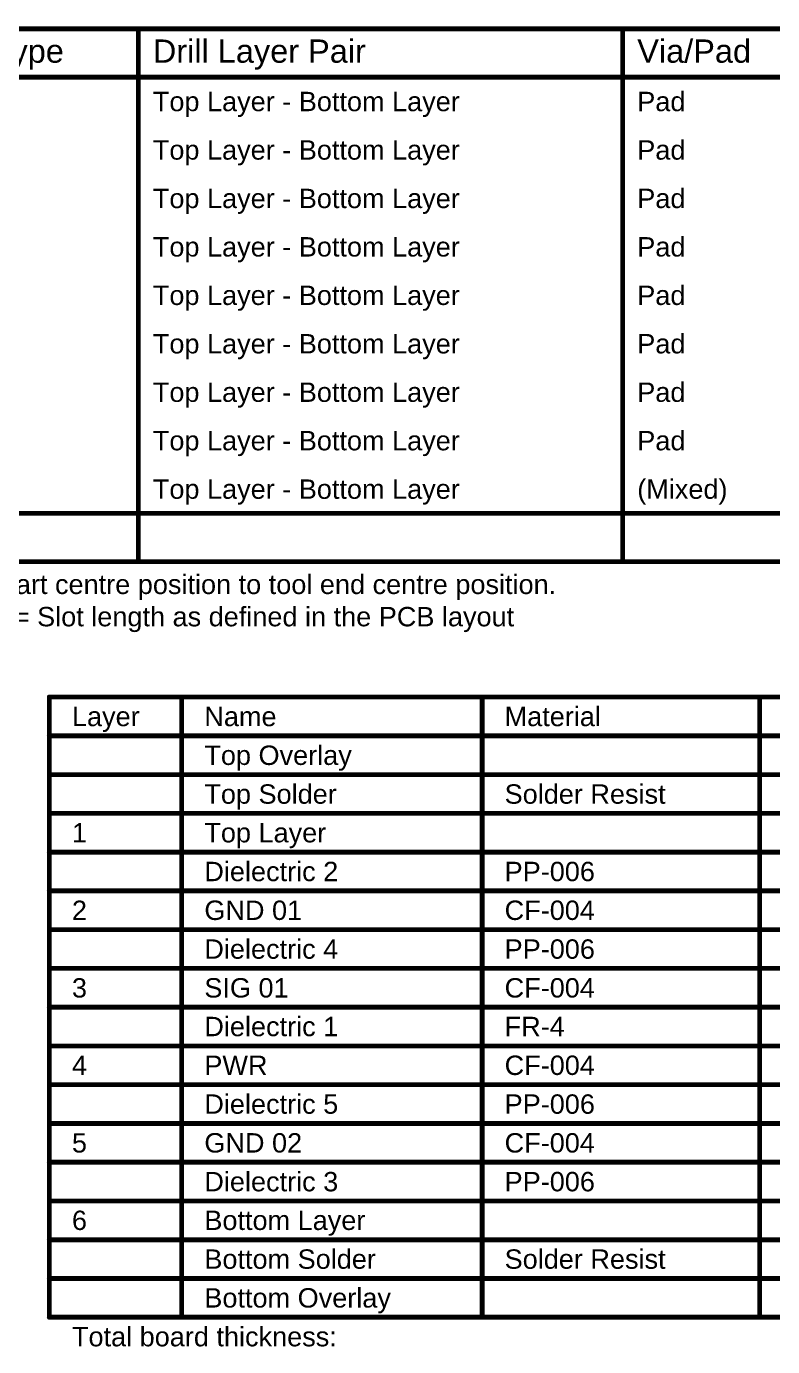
# Model space of a CAD drawing. Header units: inches. Extents: x -30 to 282, y -86 to 78.
# Drawn here: x 52 to 110.7, y -25.7 to 78.1 of the extents above; entities that cross this region are included whole.
import ezdxf

# ---------------------------------------------------------------- set-up
doc = ezdxf.new("R2010")
doc.units = ezdxf.units.IN
doc.layers.add('Drill Drawing', color=1, linetype='Continuous')
doc.layers.add('Fabrication', color=76, linetype='Continuous')
doc.styles.add('Arial', font='', dxfattribs={"height": 0.2})
doc.styles.get('Arial').set_extended_font_data('Arial')

msp = doc.modelspace()

# ---------------------------------------------------------------- linework, layer by layer
at = {"layer": 'Drill Drawing', "const_width": 0.381}
for points in [[(-28.38, 77.92), (282.02, 77.92)], [(60.78, 36.01), (60.78, 77.92)], [(98.86, 36.01), (98.86, 77.92)], [(-28.38, 74.11), (282.02, 74.11)], [(-28.38, 39.82), (282.02, 39.82)], [(-28.38, 36.01), (282.02, 36.01)]]:
    msp.add_lwpolyline(points, dxfattribs=at)
at = {"layer": 'Drill Drawing', "const_width": 0.191}
for points in [[(60.68, 77.92, 1), (60.87, 77.92, 1)], [(98.77, 77.92, 1), (98.96, 77.92, 1)], [(60.68, 36.01, 1), (60.87, 36.01, 1)], [(98.77, 36.01, 1), (98.96, 36.01, 1)]]:
    msp.add_lwpolyline(points, format="xyb", close=True, dxfattribs=at)
at = {"layer": 'Fabrication', "const_width": 0.381}
for points in [[(53.78, 25.37), (169.06, 25.37)], [(53.78, -23.4), (53.78, 25.37)], [(64.19, -23.4), (64.19, 25.37)], [(87.81, -23.4), (87.81, 25.37)], [(109.64, -23.4), (109.64, 25.37)], [(53.78, 22.32), (169.06, 22.32)], [(53.78, 19.27), (64.19, 19.27)], [(64.19, 19.27), (87.81, 19.27)], [(87.81, 19.27), (109.64, 19.27)], [(109.64, 19.27), (126.15, 19.27)], [(53.78, 16.22), (64.19, 16.22)], [(64.19, 16.22), (87.81, 16.22)], [(87.81, 16.22), (109.64, 16.22)], [(109.64, 16.22), (126.15, 16.22)], [(53.78, 13.17), (64.19, 13.17)], [(64.19, 13.17), (87.81, 13.17)], [(87.81, 13.17), (109.64, 13.17)], [(109.64, 13.17), (126.15, 13.17)], [(53.78, 10.13), (64.19, 10.13)], [(64.19, 10.13), (87.81, 10.13)], [(87.81, 10.13), (109.64, 10.13)], [(109.64, 10.13), (126.15, 10.13)], [(53.78, 7.08), (64.19, 7.08)], [(64.19, 7.08), (87.81, 7.08)], [(87.81, 7.08), (109.64, 7.08)], [(109.64, 7.08), (126.15, 7.08)], [(53.78, 4.03), (64.19, 4.03)], [(64.19, 4.03), (87.81, 4.03)], [(87.81, 4.03), (109.64, 4.03)], [(109.64, 4.03), (126.15, 4.03)], [(53.78, 0.98), (64.19, 0.98)], [(64.19, 0.98), (87.81, 0.98)], [(87.81, 0.98), (109.64, 0.98)], [(109.64, 0.98), (126.15, 0.98)], [(53.78, -2.07), (64.19, -2.07)], [(64.19, -2.07), (87.81, -2.07)], [(87.81, -2.07), (109.64, -2.07)], [(109.64, -2.07), (126.15, -2.07)], [(53.78, -5.11), (64.19, -5.11)], [(64.19, -5.11), (87.81, -5.11)], [(87.81, -5.11), (109.64, -5.11)], [(109.64, -5.11), (126.15, -5.11)], [(53.78, -8.16), (64.19, -8.16)], [(64.19, -8.16), (87.81, -8.16)], [(87.81, -8.16), (109.64, -8.16)], [(109.64, -8.16), (126.15, -8.16)], [(53.78, -11.21), (64.19, -11.21)], [(64.19, -11.21), (87.81, -11.21)], [(87.81, -11.21), (109.64, -11.21)], [(109.64, -11.21), (126.15, -11.21)], [(53.78, -14.26), (64.19, -14.26)], [(64.19, -14.26), (87.81, -14.26)], [(87.81, -14.26), (109.64, -14.26)], [(109.64, -14.26), (126.15, -14.26)], [(53.78, -17.31), (64.19, -17.31)], [(64.19, -17.31), (87.81, -17.31)], [(87.81, -17.31), (109.64, -17.31)], [(109.64, -17.31), (126.15, -17.31)], [(53.78, -20.35), (64.19, -20.35)], [(64.19, -20.35), (87.81, -20.35)], [(87.81, -20.35), (109.64, -20.35)], [(109.64, -20.35), (126.15, -20.35)], [(53.78, -23.4), (64.19, -23.4)], [(64.19, -23.4), (87.81, -23.4)], [(87.81, -23.4), (109.64, -23.4)], [(109.64, -23.4), (126.15, -23.4)]]:
    msp.add_lwpolyline(points, dxfattribs=at)
at = {"layer": 'Fabrication', "const_width": 0.191}
for points in [[(53.68, 25.37, 1), (53.87, 25.37, 1)], [(53.68, 25.37, 1), (53.87, 25.37, 1)], [(64.09, 25.37, 1), (64.28, 25.37, 1)], [(87.71, 25.37, 1), (87.9, 25.37, 1)], [(109.55, 25.37, 1), (109.74, 25.37, 1)], [(53.68, 22.32, 1), (53.87, 22.32, 1)], [(53.68, 19.27, 1), (53.87, 19.27, 1)], [(64.09, 19.27, 1), (64.28, 19.27, 1)], [(64.09, 19.27, 1), (64.28, 19.27, 1)], [(87.71, 19.27, 1), (87.9, 19.27, 1)], [(87.71, 19.27, 1), (87.9, 19.27, 1)], [(109.55, 19.27, 1), (109.74, 19.27, 1)], [(109.55, 19.27, 1), (109.74, 19.27, 1)], [(53.68, 16.22, 1), (53.87, 16.22, 1)], [(64.09, 16.22, 1), (64.28, 16.22, 1)], [(64.09, 16.22, 1), (64.28, 16.22, 1)], [(87.71, 16.22, 1), (87.9, 16.22, 1)], [(87.71, 16.22, 1), (87.9, 16.22, 1)], [(109.55, 16.22, 1), (109.74, 16.22, 1)], [(109.55, 16.22, 1), (109.74, 16.22, 1)], [(53.68, 13.17, 1), (53.87, 13.17, 1)], [(64.09, 13.17, 1), (64.28, 13.17, 1)], [(64.09, 13.17, 1), (64.28, 13.17, 1)], [(87.71, 13.17, 1), (87.9, 13.17, 1)], [(87.71, 13.17, 1), (87.9, 13.17, 1)], [(109.55, 13.17, 1), (109.74, 13.17, 1)], [(109.55, 13.17, 1), (109.74, 13.17, 1)], [(53.68, 10.13, 1), (53.87, 10.13, 1)], [(64.09, 10.13, 1), (64.28, 10.13, 1)], [(64.09, 10.13, 1), (64.28, 10.13, 1)], [(87.71, 10.13, 1), (87.9, 10.13, 1)], [(87.71, 10.13, 1), (87.9, 10.13, 1)], [(109.55, 10.13, 1), (109.74, 10.13, 1)], [(109.55, 10.13, 1), (109.74, 10.13, 1)], [(53.68, 7.08, 1), (53.87, 7.08, 1)], [(64.09, 7.08, 1), (64.28, 7.08, 1)], [(64.09, 7.08, 1), (64.28, 7.08, 1)], [(87.71, 7.08, 1), (87.9, 7.08, 1)], [(87.71, 7.08, 1), (87.9, 7.08, 1)], [(109.55, 7.08, 1), (109.74, 7.08, 1)], [(109.55, 7.08, 1), (109.74, 7.08, 1)], [(53.68, 4.03, 1), (53.87, 4.03, 1)], [(64.09, 4.03, 1), (64.28, 4.03, 1)], [(64.09, 4.03, 1), (64.28, 4.03, 1)], [(87.71, 4.03, 1), (87.9, 4.03, 1)], [(87.71, 4.03, 1), (87.9, 4.03, 1)], [(109.55, 4.03, 1), (109.74, 4.03, 1)], [(109.55, 4.03, 1), (109.74, 4.03, 1)], [(53.68, 0.98, 1), (53.87, 0.98, 1)], [(64.09, 0.98, 1), (64.28, 0.98, 1)], [(64.09, 0.98, 1), (64.28, 0.98, 1)], [(87.71, 0.98, 1), (87.9, 0.98, 1)], [(87.71, 0.98, 1), (87.9, 0.98, 1)], [(109.55, 0.98, 1), (109.74, 0.98, 1)], [(109.55, 0.98, 1), (109.74, 0.98, 1)], [(53.68, -2.07, 1), (53.87, -2.07, 1)], [(64.09, -2.07, 1), (64.28, -2.07, 1)], [(64.09, -2.07, 1), (64.28, -2.07, 1)], [(87.71, -2.07, 1), (87.9, -2.07, 1)], [(87.71, -2.07, 1), (87.9, -2.07, 1)], [(109.55, -2.07, 1), (109.74, -2.07, 1)], [(109.55, -2.07, 1), (109.74, -2.07, 1)], [(53.68, -5.11, 1), (53.87, -5.11, 1)], [(64.09, -5.11, 1), (64.28, -5.11, 1)], [(64.09, -5.11, 1), (64.28, -5.11, 1)], [(87.71, -5.11, 1), (87.9, -5.11, 1)], [(87.71, -5.11, 1), (87.9, -5.11, 1)], [(109.55, -5.11, 1), (109.74, -5.11, 1)], [(109.55, -5.11, 1), (109.74, -5.11, 1)], [(53.68, -8.16, 1), (53.87, -8.16, 1)], [(64.09, -8.16, 1), (64.28, -8.16, 1)], [(64.09, -8.16, 1), (64.28, -8.16, 1)], [(87.71, -8.16, 1), (87.9, -8.16, 1)], [(87.71, -8.16, 1), (87.9, -8.16, 1)], [(109.55, -8.16, 1), (109.74, -8.16, 1)], [(109.55, -8.16, 1), (109.74, -8.16, 1)], [(53.68, -11.21, 1), (53.87, -11.21, 1)], [(64.09, -11.21, 1), (64.28, -11.21, 1)], [(64.09, -11.21, 1), (64.28, -11.21, 1)], [(87.71, -11.21, 1), (87.9, -11.21, 1)], [(87.71, -11.21, 1), (87.9, -11.21, 1)], [(109.55, -11.21, 1), (109.74, -11.21, 1)], [(109.55, -11.21, 1), (109.74, -11.21, 1)], [(53.68, -14.26, 1), (53.87, -14.26, 1)], [(64.09, -14.26, 1), (64.28, -14.26, 1)], [(64.09, -14.26, 1), (64.28, -14.26, 1)], [(87.71, -14.26, 1), (87.9, -14.26, 1)], [(87.71, -14.26, 1), (87.9, -14.26, 1)], [(109.55, -14.26, 1), (109.74, -14.26, 1)], [(109.55, -14.26, 1), (109.74, -14.26, 1)], [(53.68, -17.31, 1), (53.87, -17.31, 1)], [(64.09, -17.31, 1), (64.28, -17.31, 1)], [(64.09, -17.31, 1), (64.28, -17.31, 1)], [(87.71, -17.31, 1), (87.9, -17.31, 1)], [(87.71, -17.31, 1), (87.9, -17.31, 1)], [(109.55, -17.31, 1), (109.74, -17.31, 1)], [(109.55, -17.31, 1), (109.74, -17.31, 1)], [(53.68, -20.35, 1), (53.87, -20.35, 1)], [(64.09, -20.35, 1), (64.28, -20.35, 1)], [(64.09, -20.35, 1), (64.28, -20.35, 1)], [(87.71, -20.35, 1), (87.9, -20.35, 1)], [(87.71, -20.35, 1), (87.9, -20.35, 1)], [(109.55, -20.35, 1), (109.74, -20.35, 1)], [(109.55, -20.35, 1), (109.74, -20.35, 1)], [(53.68, -23.4, 1), (53.87, -23.4, 1)], [(53.68, -23.4, 1), (53.87, -23.4, 1)], [(64.09, -23.4, 1), (64.28, -23.4, 1)], [(64.09, -23.4, 1), (64.28, -23.4, 1)], [(64.09, -23.4, 1), (64.28, -23.4, 1)], [(87.71, -23.4, 1), (87.9, -23.4, 1)], [(87.71, -23.4, 1), (87.9, -23.4, 1)], [(87.71, -23.4, 1), (87.9, -23.4, 1)], [(109.55, -23.4, 1), (109.74, -23.4, 1)], [(109.55, -23.4, 1), (109.74, -23.4, 1)], [(109.55, -23.4, 1), (109.74, -23.4, 1)]]:
    msp.add_lwpolyline(points, format="xyb", close=True, dxfattribs=at)

# ---------------------------------------------------------------- texts
at = {"layer": 'Drill Drawing', "style": 'Arial'}
for s, height, p in [('Hole Type', 1.829, (43.28, 75.25)), ('Drill Layer Pair', 1.8288, (61.92, 75.25)), ('Via/Pad', 1.829, (100.01, 75.25)), ('Top Layer - Bottom Layer', 1.524, (61.92, 71.44)), ('Pad', 1.524, (100.01, 71.44)), ('Top Layer - Bottom Layer', 1.524, (61.92, 67.63)), ('Pad', 1.524, (100.01, 67.63)), ('Pad', 1.524, (100.01, 63.82)), ('Top Layer - Bottom Layer', 1.524, (61.92, 63.82)), ('Top Layer - Bottom Layer', 1.524, (61.92, 60.01)), ('Pad', 1.524, (100.01, 60.01)), ('Top Layer - Bottom Layer', 1.524, (61.92, 56.2)), ('Pad', 1.524, (100.01, 56.2)), ('Pad', 1.524, (100.01, 52.39)), ('Top Layer - Bottom Layer', 1.524, (61.92, 52.39)), ('Top Layer - Bottom Layer', 1.524, (61.92, 48.58)), ('Pad', 1.524, (100.01, 48.58)), ('Top Layer - Bottom Layer', 1.524, (61.92, 44.77)), ('Pad', 1.524, (100.01, 44.77)), ('Top Layer - Bottom Layer', 1.524, (61.92, 40.96)), ('(Mixed)', 1.524, (100.01, 40.96)), ('= Calculated from tool start centre position to tool end centre position.', 1.524, (28.14, 33.47)), (' = Routed Path Length + Tool Size = Slot length as defined in the PCB layout', 1.524, (17.73, 30.93))]:
    msp.add_text(s, height=height, dxfattribs=at).set_placement(p)
at = {"layer": 'Fabrication', "style": 'Arial'}
for s, height, p in [('Layer', 1.524, (55.56, 23.08)), ('Name', 1.524, (65.97, 23.08)), ('Material', 1.524, (89.58, 23.08)), ('Top Overlay', 1.524, (65.97, 20.03)), ('Top Solder', 1.524, (65.97, 16.98)), ('Solder Resist', 1.524, (89.58, 16.98)), ('1', 1.52, (55.56, 13.94)), ('Top Layer', 1.524, (65.97, 13.94)), ('Dielectric 2', 1.524, (65.97, 10.89)), ('PP-006', 1.524, (89.58, 10.89)), ('2', 1.52, (55.56, 7.84)), ('GND 01', 1.524, (65.97, 7.84)), ('CF-004', 1.524, (89.58, 7.84)), ('Dielectric 4', 1.524, (65.97, 4.79)), ('PP-006', 1.524, (89.58, 4.79)), ('3', 1.52, (55.56, 1.74)), ('SIG 01', 1.524, (65.97, 1.74)), ('CF-004', 1.524, (89.58, 1.74)), ('Dielectric 1', 1.524, (65.97, -1.3)), ('FR-4', 1.524, (89.58, -1.3)), ('4', 1.52, (55.56, -4.35)), ('PWR', 1.524, (65.97, -4.35)), ('CF-004', 1.524, (89.58, -4.35)), ('Dielectric 5', 1.524, (65.97, -7.4)), ('PP-006', 1.524, (89.58, -7.4)), ('5', 1.52, (55.56, -10.45)), ('GND 02', 1.524, (65.97, -10.45)), ('CF-004', 1.524, (89.58, -10.45)), ('Dielectric 3', 1.524, (65.97, -13.5)), ('PP-006', 1.524, (89.58, -13.5)), ('6', 1.52, (55.56, -16.54)), ('Bottom Layer', 1.524, (65.97, -16.54)), ('Bottom Solder', 1.524, (65.97, -19.59)), ('Solder Resist', 1.524, (89.58, -19.59)), ('Bottom Overlay', 1.524, (65.97, -22.64)), ('Total board thickness:', 1.524, (55.56, -25.69))]:
    msp.add_text(s, height=height, dxfattribs=at).set_placement(p)

doc.saveas('drawing.dxf')
